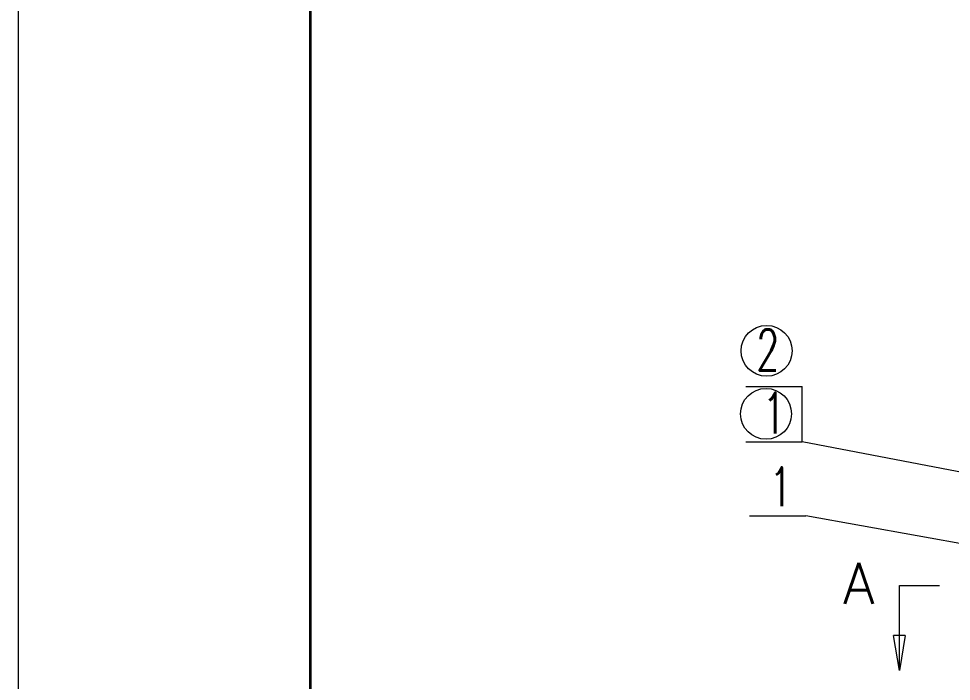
# Model space of a CAD drawing. Header units: millimetres. Extents: x 3165 to 3759, y 1184 to 1604.
# Drawn here: x 3165.2 to 3245.1, y 1405.8 to 1462.6 of the extents above; entities that cross this region are included whole.
import ezdxf

# ---------------------------------------------------------------- set-up
doc = ezdxf.new("R2010")
doc.units = ezdxf.units.MM
doc.layers.add('2', color=2, linetype='Continuous', lineweight=18, true_color=0xffff00)
doc.layers.add('粗实线层', color=7, linetype='Continuous', lineweight=35)
doc.styles.add('HZ', font='txt.shx', dxfattribs={"width": 0.67, "bigfont": 'hztxt.shx'})
doc.styles.get("Standard").update_dxf_attribs({"font": 'arial.ttf'})
doc.styles.add('STYLE1', font='txt.shx', dxfattribs={"width": 0.67, "bigfont": 'hztxt.shx'})

# ---------------------------------------------------------------- blocks, each defined once
blk = doc.blocks.new('_CLOSED')
at = {"color": 0, "linetype": 'ByBlock', "lineweight": -2}
for p, q in [((-1, 0.166667), (0, 0)), ((-1, 0.166667), (-1, -0.166667)), ((0, 0), (-1, -0.166667)), ((0, 0), (-1, 0))]:
    blk.add_line(p, q, dxfattribs=at)

msp = doc.modelspace()

# ---------------------------------------------------------------- linework, layer by layer
at = {"layer": '2'}
for p, q in [((3227.52, 1431.076), (3232.355, 1431.076)), ((3232.355, 1426.326), (3232.355, 1431.076)), ((3227.52, 1426.326), (3232.355, 1426.326)), ((3258.001, 1421.405), (3232.355, 1426.326)), ((3227.845, 1419.977), (3232.68, 1419.977)), ((3259.825, 1415.11), (3232.68, 1419.977)), ((3240.695, 1409.715), (3240.695, 1414.017)), ((3240.695, 1414.017), (3244.128, 1414.017))]:
    msp.add_line(p, q, dxfattribs=at)
at = {"layer": '2', "ltscale": 0.5}
msp.add_lwpolyline([(3165.217, 1603.641), (3759.217, 1603.641), (3759.217, 1183.641), (3165.217, 1183.641)], close=True, dxfattribs=at)
at = {"layer": '2'}
for centre in [(3229.306, 1434.129), (3229.26, 1428.726)]:
    msp.add_circle(centre, 2.182, dxfattribs=at)
at = {"layer": '粗实线层'}
msp.add_lwpolyline([(3749.217, 1193.641), (3190.217, 1193.641), (3190.217, 1593.641), (3749.217, 1593.641)], close=True, dxfattribs=at)

# ---------------------------------------------------------------- block references
at = {"layer": '2', "xscale": 3, "yscale": 3, "zscale": 3, "rotation": 270}
msp.add_blockref('_CLOSED', (3240.695, 1406.715), dxfattribs=at)

# ---------------------------------------------------------------- texts
at = {"layer": '2', "width": 0.67}
for s, height, style, p in [('2', 3.5, 'HZ', (3228.399, 1432.453)), ('1', 3.5, 'HZ', (3228.948, 1427.041)), ('1', 3.325, 'STYLE1', (3229.558, 1420.805))]:
    msp.add_text(s, height=height, dxfattribs=dict(at, style=style)).set_placement(p)
at = {"layer": '2', "insert": (3235.864, 1415.953), "char_height": 3.5, "width": 8.8971, "attachment_point": 1}
msp.add_mtext('\\Ftxt.shx;A', dxfattribs=at)

doc.saveas('drawing.dxf')
